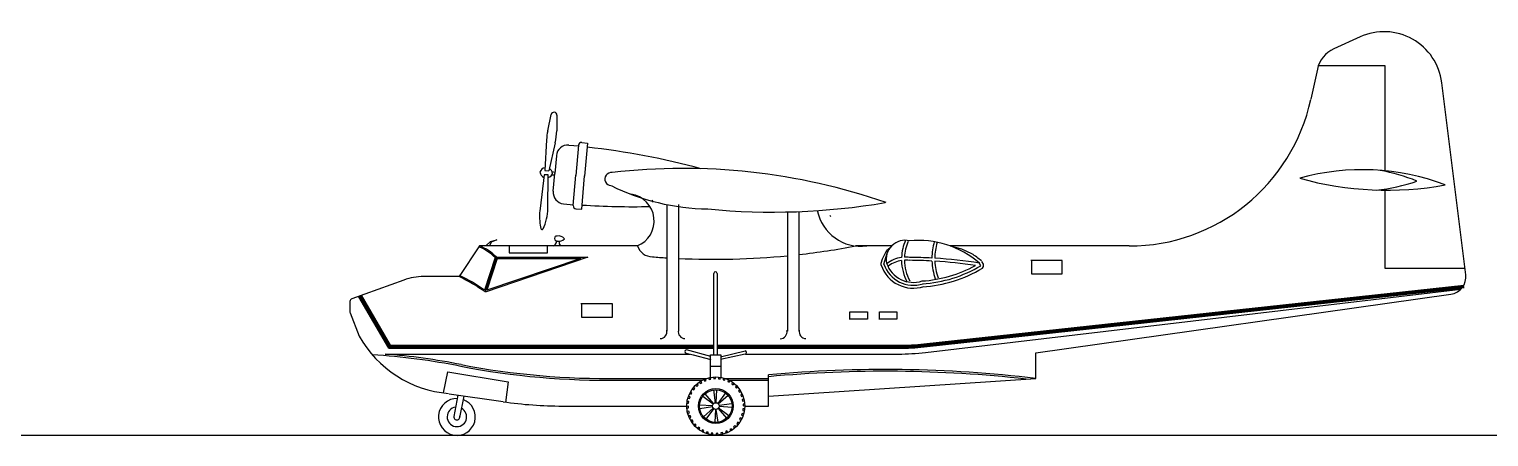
# Model space of a CAD drawing. Extents: x -166 to 11, y 0 to 66.
# Drawn here: x -50.92 to -25.82, y 24.89 to 31.89 of the extents above; entities that cross this region are included whole.
import ezdxf

# ---------------------------------------------------------------- set-up
doc = ezdxf.new("R2010")
doc.units = 0
doc.layers.get('0').update_dxf_attribs({"linetype": 'CONTINUOUS'})
doc.layers.add('AVION', color=7, linetype='CONTINUOUS')

# ---------------------------------------------------------------- blocks, each defined once
blk = doc.blocks.new('AVIET1_A')
for p, q in [((11.082, 6.838), (10.63, 6.632)), ((10.349, 6.284), (10.236, 5.767)), ((10.368, 6.349), (11.508, 6.349)), ((11.508, 6.349), (11.508, 4.54)), ((12.901, 2.754), (12.489, 6.051)), ((-2.892, 5.225), (-2.831, 5.505)), ((-2.732, 5.493), (-2.736, 5.227)), ((-2.912, 5.073), (-2.942, 4.543)), ((-2.306, 5.025), (-2.207, 5.016)), ((-2.762, 5.018), (-2.873, 4.541)), ((-2.743, 4.799), (-2.77, 4.491)), ((-2.53, 4.981), (-2.356, 4.97)), ((-2.36, 4.98), (-2.406, 4.459)), ((-2.207, 5.016), (-2.257, 4.446)), ((-2.942, 4.543), (-2.873, 4.541)), ((-2.818, 4.526), (-2.766, 4.517)), ((-2.95, 4.47), (-3.024, 3.89)), ((-2.882, 4.47), (-2.95, 4.47)), ((-2.888, 3.893), (-2.882, 4.47)), ((-2.823, 4.47), (-2.77, 4.469)), ((-2.796, 4.187), (-2.769, 4.495)), ((-2.452, 3.943), (-2.406, 4.463)), ((-2.307, 3.88), (-2.256, 4.45)), ((-1.074, 3.998), (-1.093, 4.035)), ((11.508, 4.206), (11.508, 2.866)), ((-2.619, 3.971), (-2.446, 3.952)), ((-2.406, 3.888), (-2.307, 3.88)), ((-0.843, 3.96), (-0.843, 1.784)), ((-0.643, 3.96), (-0.643, 1.784)), ((1.231, 3.839), (1.231, 1.784)), ((1.431, 3.839), (1.431, 1.784)), ((1.976, 3.747), (1.967, 3.773)), ((-3.02, 3.607), (-3.01, 3.546)), ((-3.956, 3.248), (-3.876, 3.326)), ((-3.866, 3.314), (-3.895, 3.248)), ((-3.876, 3.326), (-3.767, 3.355)), ((-3.767, 3.355), (-3.866, 3.314)), ((-4.065, 3.248), (-4.414, 2.723)), ((-1.349, 3.248), (-4.065, 3.248)), ((-3.798, 3.05), (-3.977, 2.49)), ((-3.775, 3.055), (-3.967, 2.457)), ((-2.201, 3.055), (-3.967, 2.457)), ((-2.323, 3.035), (-3.936, 2.489)), ((-3.76, 3.035), (-3.936, 2.489)), ((-3.794, 3.062), (-3.798, 3.05)), ((-3.775, 3.055), (-2.201, 3.055)), ((-3.76, 3.035), (-2.323, 3.035)), ((-3.552, 3.248), (-3.552, 3.132)), ((-3.552, 3.132), (-2.895, 3.132)), ((-2.895, 3.132), (-2.895, 3.248)), ((3.023, 3.248), (2.404, 3.248)), ((2.844, 2.952), (2.867, 3.027)), ((2.867, 3.027), (2.941, 3.178)), ((2.891, 2.937), (2.962, 3.164)), ((2.941, 3.178), (3.031, 3.244)), ((7.11, 3.248), (4.032, 3.248)), ((4.235, 3.193), (4.035, 3.244)), ((4.404, 3.116), (4.235, 3.193)), ((-0.034, 1.382), (-0.034, 2.777)), ((0.022, 2.777), (0.022, 1.382)), ((2.844, 2.921), (2.844, 2.952)), ((4.561, 2.91), (4.533, 2.96)), ((4.605, 2.934), (4.577, 2.984)), ((4.586, 2.867), (4.606, 2.898)), ((4.606, 2.898), (4.605, 2.934)), ((5.959, 3.001), (5.417, 3.001)), ((5.428, 3.001), (5.428, 2.77)), ((5.428, 2.77), (5.959, 2.77)), ((5.959, 2.77), (5.959, 3.001)), ((11.508, 2.866), (12.887, 2.866)), ((-5.365, 2.664), (-6.26, 2.342)), ((-4.414, 2.723), (-5.026, 2.723)), ((3.581, 1.566), (12.868, 2.576)), ((3.582, 1.556), (12.869, 2.566)), ((3.583, 1.546), (12.87, 2.556)), ((3.584, 1.536), (12.871, 2.546)), ((3.584, 1.516), (12.831, 2.522)), ((3.585, 1.526), (12.872, 2.536)), ((-6.294, 2.295), (-6.294, 2.12)), ((-5.637, 1.517), (-6.138, 2.376)), ((-5.623, 1.493), (-6.138, 2.376)), ((-5.617, 1.503), (-6.129, 2.381)), ((-5.611, 1.513), (-6.121, 2.386)), ((-5.606, 1.523), (-6.112, 2.391)), ((-5.6, 1.533), (-6.104, 2.396)), ((-5.594, 1.543), (-6.095, 2.401)), ((3.608, 1.42), (12.816, 2.506)), ((5.507, 1.411), (12.645, 2.42)), ((-6.29, 2.102), (-6.135, 1.698)), ((-1.777, 2.257), (-2.319, 2.257)), ((-2.308, 2.257), (-2.308, 2.026)), ((-2.308, 2.026), (-1.777, 2.026)), ((-1.777, 2.026), (-1.777, 2.257)), ((2.308, 2.119), (2.608, 2.119)), ((2.308, 2.003), (2.308, 2.119)), ((2.608, 2.119), (2.608, 1.992)), ((2.815, 2.003), (2.815, 2.119)), ((2.815, 2.119), (3.115, 2.119)), ((3.115, 2.119), (3.115, 1.992)), ((2.608, 1.992), (2.296, 1.992)), ((3.115, 1.992), (2.804, 1.992)), ((-5.611, 1.513), (-0.034, 1.513)), ((-5.606, 1.523), (-0.034, 1.523)), ((-5.6, 1.533), (-0.034, 1.533)), ((-5.594, 1.543), (-0.034, 1.543)), ((0.022, 1.543), (3.149, 1.543)), ((0.022, 1.533), (3.149, 1.533)), ((0.022, 1.523), (3.149, 1.523)), ((0.022, 1.513), (3.149, 1.513)), ((-5.689, 1.393), (-1.997, 1.393)), ((-5.623, 1.493), (-0.034, 1.493)), ((-5.623, 1.393), (-0.449, 1.393)), ((-5.617, 1.503), (-0.034, 1.503)), ((-0.507, 1.408), (-0.387, 1.377)), ((-0.085, 1.35), (-0.505, 1.464)), ((-0.387, 1.377), (-0.086, 1.3)), ((-0.091, 1.382), (0.086, 1.382)), ((-0.091, 0.979), (-0.091, 1.382)), ((0.022, 1.503), (3.149, 1.503)), ((0.022, 1.493), (3.151, 1.493)), ((0.079, 1.347), (0.503, 1.446)), ((0.503, 1.389), (0.079, 1.297)), ((0.086, 1.382), (0.086, 0.979)), ((0.515, 1.393), (3.139, 1.393)), ((5.507, 0.974), (5.507, 1.411)), ((-4.686, 0.724), (-4.608, 1.086)), ((-4.608, 1.086), (-3.574, 0.916)), ((-0.091, 1.184), (0.079, 1.184)), ((0.904, 0.668), (0.904, 1.034)), ((-3.574, 0.916), (-3.62, 0.56)), ((-1.661, 0.974), (-0.159, 0.974)), ((-1.661, 0.944), (-0.23, 0.944)), ((-0.407, 0.79), (-0.38, 0.776)), ((-0.363, 0.799), (-0.387, 0.816)), ((-0.38, 0.776), (-0.363, 0.799)), ((-0.351, 0.856), (-0.326, 0.837)), ((-0.306, 0.857), (-0.327, 0.878)), ((-0.326, 0.837), (-0.306, 0.857)), ((-0.284, 0.912), (-0.263, 0.889)), ((-0.263, 0.889), (-0.239, 0.905)), ((-0.239, 0.905), (-0.256, 0.929)), ((-0.208, 0.955), (-0.191, 0.928)), ((-0.191, 0.928), (-0.165, 0.94)), ((-0.165, 0.94), (-0.178, 0.967)), ((-0.126, 0.984), (-0.114, 0.955)), ((-0.114, 0.955), (-0.086, 0.962)), ((-0.086, 0.962), (-0.094, 0.991)), ((-0.04, 0.998), (-0.033, 0.968)), ((-0.04, 0.777), (-0.008, 0.557)), ((-0.033, 0.968), (-0.005, 0.97)), ((-0.005, 0.97), (-0.007, 1)), ((0.004, 0.558), (0.017, 0.779)), ((0.047, 0.998), (0.049, 0.967)), ((0.049, 0.967), (0.077, 0.964)), ((0.077, 0.964), (0.08, 0.994)), ((0.133, 0.982), (0.129, 0.951)), ((0.129, 0.951), (0.156, 0.943)), ((0.156, 0.943), (0.164, 0.972)), ((0.159, 0.974), (0.897, 0.974)), ((0.215, 0.952), (0.205, 0.922)), ((0.205, 0.922), (0.231, 0.91)), ((0.23, 0.944), (0.897, 0.944)), ((0.231, 0.91), (0.244, 0.936)), ((0.29, 0.907), (0.276, 0.88)), ((0.276, 0.88), (0.299, 0.863)), ((0.299, 0.863), (0.316, 0.887)), ((0.356, 0.851), (0.337, 0.826)), ((0.337, 0.826), (0.357, 0.806)), ((0.357, 0.806), (0.378, 0.827)), ((0.412, 0.784), (0.389, 0.763)), ((0.389, 0.763), (0.405, 0.739)), ((0.405, 0.739), (0.429, 0.756)), ((0.904, 0.668), (5.507, 0.974)), ((-4.589, 0.712), (-3.658, 0.575)), ((-4.435, 0.689), (-4.505, 0.323)), ((-4.337, 0.67), (-4.406, 0.304)), ((-0.498, 0.547), (-0.467, 0.549)), ((-0.464, 0.577), (-0.494, 0.58)), ((-0.482, 0.633), (-0.451, 0.629)), ((-0.443, 0.656), (-0.472, 0.664)), ((-0.467, 0.549), (-0.464, 0.577)), ((-0.452, 0.715), (-0.422, 0.705)), ((-0.451, 0.629), (-0.443, 0.656)), ((-0.41, 0.731), (-0.436, 0.744)), ((-0.422, 0.705), (-0.41, 0.731)), ((-0.058, 0.504), (-0.279, 0.517)), ((-0.224, 0.668), (-0.046, 0.535)), ((-0.038, 0.543), (-0.185, 0.71)), ((0.168, 0.724), (0.035, 0.546)), ((0.043, 0.538), (0.21, 0.685)), ((0.277, 0.54), (0.057, 0.508)), ((0.455, 0.708), (0.428, 0.691)), ((0.428, 0.691), (0.44, 0.665)), ((0.44, 0.665), (0.467, 0.678)), ((0.484, 0.626), (0.455, 0.614)), ((0.455, 0.614), (0.462, 0.586)), ((0.462, 0.586), (0.491, 0.594)), ((0.498, 0.54), (0.468, 0.533)), ((0.468, 0.533), (0.47, 0.505)), ((0.47, 0.505), (0.5, 0.507)), ((0.904, 0.5), (0.904, 0.668)), ((-2.639, 0.5), (-0.5, 0.5)), ((-0.47, 0.495), (-0.5, 0.493)), ((-0.498, 0.46), (-0.468, 0.467)), ((-0.462, 0.414), (-0.491, 0.406)), ((-0.484, 0.374), (-0.455, 0.386)), ((-0.468, 0.467), (-0.47, 0.495)), ((-0.44, 0.335), (-0.467, 0.322)), ((-0.455, 0.386), (-0.462, 0.414)), ((-0.455, 0.292), (-0.428, 0.309)), ((-0.428, 0.309), (-0.44, 0.335)), ((-0.405, 0.261), (-0.429, 0.244)), ((-0.389, 0.237), (-0.405, 0.261)), ((-0.277, 0.46), (-0.057, 0.492)), ((-0.043, 0.462), (-0.21, 0.315)), ((-0.168, 0.276), (-0.035, 0.454)), ((-0.004, 0.442), (-0.017, 0.221)), ((0.04, 0.223), (0.008, 0.443)), ((0.038, 0.457), (0.185, 0.29)), ((0.224, 0.332), (0.046, 0.465)), ((0.058, 0.496), (0.279, 0.483)), ((0.422, 0.295), (0.41, 0.269)), ((0.41, 0.269), (0.436, 0.256)), ((0.452, 0.285), (0.422, 0.295)), ((0.451, 0.371), (0.443, 0.344)), ((0.443, 0.344), (0.472, 0.336)), ((0.482, 0.367), (0.451, 0.371)), ((0.467, 0.451), (0.464, 0.423)), ((0.464, 0.423), (0.494, 0.42)), ((0.498, 0.453), (0.467, 0.451)), ((0.5, 0.5), (0.904, 0.5)), ((-0.412, 0.216), (-0.389, 0.237)), ((-0.357, 0.194), (-0.378, 0.173)), ((-0.337, 0.174), (-0.357, 0.194)), ((-0.356, 0.149), (-0.337, 0.174)), ((-0.299, 0.137), (-0.316, 0.113)), ((-0.276, 0.12), (-0.299, 0.137)), ((-0.29, 0.093), (-0.276, 0.12)), ((-0.231, 0.09), (-0.244, 0.064)), ((-0.205, 0.078), (-0.231, 0.09)), ((-0.215, 0.048), (-0.205, 0.078)), ((-0.156, 0.057), (-0.164, 0.028)), ((-0.129, 0.049), (-0.156, 0.057)), ((-0.133, 0.018), (-0.129, 0.049)), ((-0.077, 0.036), (-0.08, 0.006)), ((-0.049, 0.033), (-0.077, 0.036)), ((-0.047, 0.002), (-0.049, 0.033)), ((0.033, 0.032), (0.005, 0.03)), ((0.005, 0.03), (0.007, 0)), ((0.04, 0.002), (0.033, 0.032)), ((0.114, 0.045), (0.086, 0.038)), ((0.086, 0.038), (0.094, 0.009)), ((0.126, 0.016), (0.114, 0.045)), ((0.191, 0.072), (0.165, 0.06)), ((0.165, 0.06), (0.178, 0.033)), ((0.208, 0.045), (0.191, 0.072)), ((0.263, 0.111), (0.239, 0.095)), ((0.239, 0.095), (0.256, 0.071)), ((0.284, 0.088), (0.263, 0.111)), ((0.326, 0.163), (0.306, 0.143)), ((0.306, 0.143), (0.327, 0.122)), ((0.351, 0.144), (0.326, 0.163)), ((0.38, 0.224), (0.363, 0.201)), ((0.363, 0.201), (0.387, 0.184)), ((0.407, 0.21), (0.38, 0.224))]:
    blk.add_line(p, q)
for radius in [0.5, 0.3, 0.28, 0.0577]:
    blk.add_circle((0, 0.5), radius)
for centre, radius, start, end in [((11.496, 5.928), 1, 7.1203, 114.4583), ((10.837, 6.177), 0.5, 114.4583, 167.6999), ((-2.782, 5.494), 0.05, 359.0767, 167.7839), ((7.11, 6.448), 3.2, 270, 347.6999), ((-1.914, 5.013), 1, 167.7839, 176.5552), ((-3.736, 5.244), 1, 346.9639, 359.0767), ((-2.311, 4.975), 0.05, 84.9909, 174.9909), ((-2.543, 4.782), 0.2, 86.3061, 174.9909), ((-3.605, -7.831), 12.851, 74.8687, 83.7833), ((-2.918, 4.482), 0.112, 100.6824, 162.59), ((-2.918, 4.482), 0.112, 6.2906, 60.7298), ((-0.56, -6.067), 10.647, 70.8729, 96.5964), ((11.122, 0.521), 4.037, 69.3124, 105.479), ((10.742, 0.999), 3.614, 68.588, 79.0527), ((-2.914, 4.53), 0.112, 187.3517, 248.0956), ((-2.914, 4.53), 0.112, 286.3851, 343.6511), ((-1.796, 4.397), 0.112, 83.5856, 266.4531), ((-0.069, 7.828), 3.945, 243.9321, 268.9895), ((11.543, 9.756), 5.55, 254.3466, 280.4448), ((11.116, 6.987), 2.789, 275.0655, 289.8075), ((-2.597, 4.17), 0.2, 174.9509, 263.6357), ((-1.522, 3.679), 0.462, 291.2491, 82.247), ((-2.032, 3.763), 1, 172.7422, 188.9659), ((-3.688, 3.899), 0.8, 333.4469, 359.5719), ((-2.402, 3.938), 0.05, 174.9509, 264.9509), ((-1.439, 16.774), 12.851, 266.1585, 271.3733), ((0.979, 15.423), 11.593, 264.4646, 279.6094), ((2.5, 4.013), 0.771, 191.7725, 277.1423), ((-2.991, 3.549), 0.02, 188.9659, 336.4089), ((-2.822, 3.328), 0.0823, 285.366, 4.1203), ((-2.734, 3.377), 0.0429, 82.278, 273.4807), ((-2.698, 3.455), 0.126, 254.4297, 318.5852), ((-2.704, 3.296), 0.126, 37.1735, 101.3289), ((-2.624, 3.299), 0.0688, 153.6864, 227.6027), ((3.256, 3.021), 0.325, 76.3676, 192.2209), ((4.01, 3.016), 0.816, 156.1073, 177.5084), ((4.01, 3.016), 0.766, 156.1073, 177.0337), ((3.485, 1.741), 1.604, 49.0852, 95.4369), ((4.745, 3.031), 1.028, 163.5884, 179.4818), ((4.745, 3.031), 0.978, 163.5884, 179.6234), ((-4.318, 2.555), 0.718, 43.5964, 69.9293), ((-4.318, 2.555), 0.738, 42.561, 69.9293), ((-1.086, 3.341), 0.279, 199.4675, 269.1236), ((-0.034, 16.15), 13.13, 265.3861, 266.467), ((-0.034, 16.15), 13.13, 267.3411, 275.5288), ((-0.034, 16.15), 13.13, 276.4064, 280.7044), ((3.263, 2.539), 0.517, 97.5266, 128.4355), ((3.263, 2.539), 0.517, 82.2695, 91.9403), ((3.288, -4.881), 7.933, 86.8954, 89.6726), ((3.288, -4.881), 7.933, 80.9493, 86.5338), ((3.485, 1.741), 1.654, 49.0852, 56.2465), ((-0.006, 2.777), 0.0283, 0.0002, 179.9998), ((3.398, 3.107), 0.584, 198.5356, 288.3031), ((3.398, 3.107), 0.534, 198.5356, 288.3031), ((3.398, 3.107), 0.484, 198.5356, 288.3031), ((3.263, 2.539), 0.467, 98.4153, 128.4355), ((4.01, 3.016), 0.816, 181.0625, 208.4838), ((4.01, 3.016), 0.766, 180.7825, 208.4838), ((3.263, 2.539), 0.467, 82.2695, 92.265), ((3.288, -4.881), 7.883, 86.8701, 89.6726), ((3.401, 4.869), 2.227, 273.8365, 298.5622), ((3.401, 4.869), 2.277, 273.8365, 300.6324), ((3.401, 4.869), 2.327, 273.8365, 300.6324), ((4.745, 3.031), 1.028, 182.2755, 199.5569), ((4.745, 3.031), 0.978, 182.5621, 199.5569), ((3.288, -4.881), 7.883, 81.4061, 86.5048), ((-5.026, 1.723), 1, 90, 109.811), ((-5.758, -0.075), 3.103, 54.7646, 64.3712), ((-5.758, -0.075), 3.123, 55.2392, 64.3712), ((12.603, 2.717), 0.3, 278.041, 7.1203), ((-6.244, 2.295), 0.05, 109.811, 180), ((-6.244, 2.12), 0.05, 180, 201.0247), ((-0.957, 1.776), 0.117, 270.9339, 11.9794), ((-0.529, 1.776), 0.117, 168.0206, 269.0661), ((1.108, 1.771), 0.117, 270.9339, 11.9794), ((1.551, 1.776), 0.117, 168.0206, 269.0661), ((-4.436, 2.661), 1.952, 209.5289, 265.1811), ((3.149, 5.543), 4, 270, 276.2075), ((3.149, 5.543), 4.01, 270, 276.2075), ((3.149, 5.543), 4.02, 270, 276.2075), ((3.149, 5.543), 4.03, 270, 276.2075), ((3.149, 5.543), 4.04, 270, 276.2075), ((3.151, 5.493), 4, 270, 276.2075), ((-6.595, -9.931), 11.33, 78.7527, 86.5235), ((-6.595, -9.931), 11.36, 78.7527, 85.4238), ((-0.506, 1.436), 0.0276, 87.9555, 267.9555), ((0.503, 1.418), 0.0276, 270, 90), ((3.139, 5.393), 4, 270, 276.7246), ((-1.874, 14.262), 13.319, 259.1341, 270.9206), ((-1.874, 14.262), 13.289, 259.1341, 270.9206), ((2.922, -20.741), 21.868, 83.2101, 95.2939), ((2.922, -20.741), 21.838, 83.6395, 95.2939), ((-4.454, 0.313), 0.317, 88.6142, 70.4428), ((-2.639, 7.5), 7, 261.6286, 270), ((-4.454, 0.313), 0.167, 97.3323, 62.4086), ((-4.454, 0.313), 0.0519, 169.1748, 11.4044)]:
    blk.add_arc(centre, radius, start, end)

msp = doc.modelspace()

# ---------------------------------------------------------------- linework, layer by layer
msp.add_line((-165.978, 24.923), (11.04, 24.923))

# ---------------------------------------------------------------- block references
at = {"layer": 'AVION'}
msp.add_blockref('AVIET1_A', (-39.114, 24.921), dxfattribs=at)

doc.saveas('drawing.dxf')
